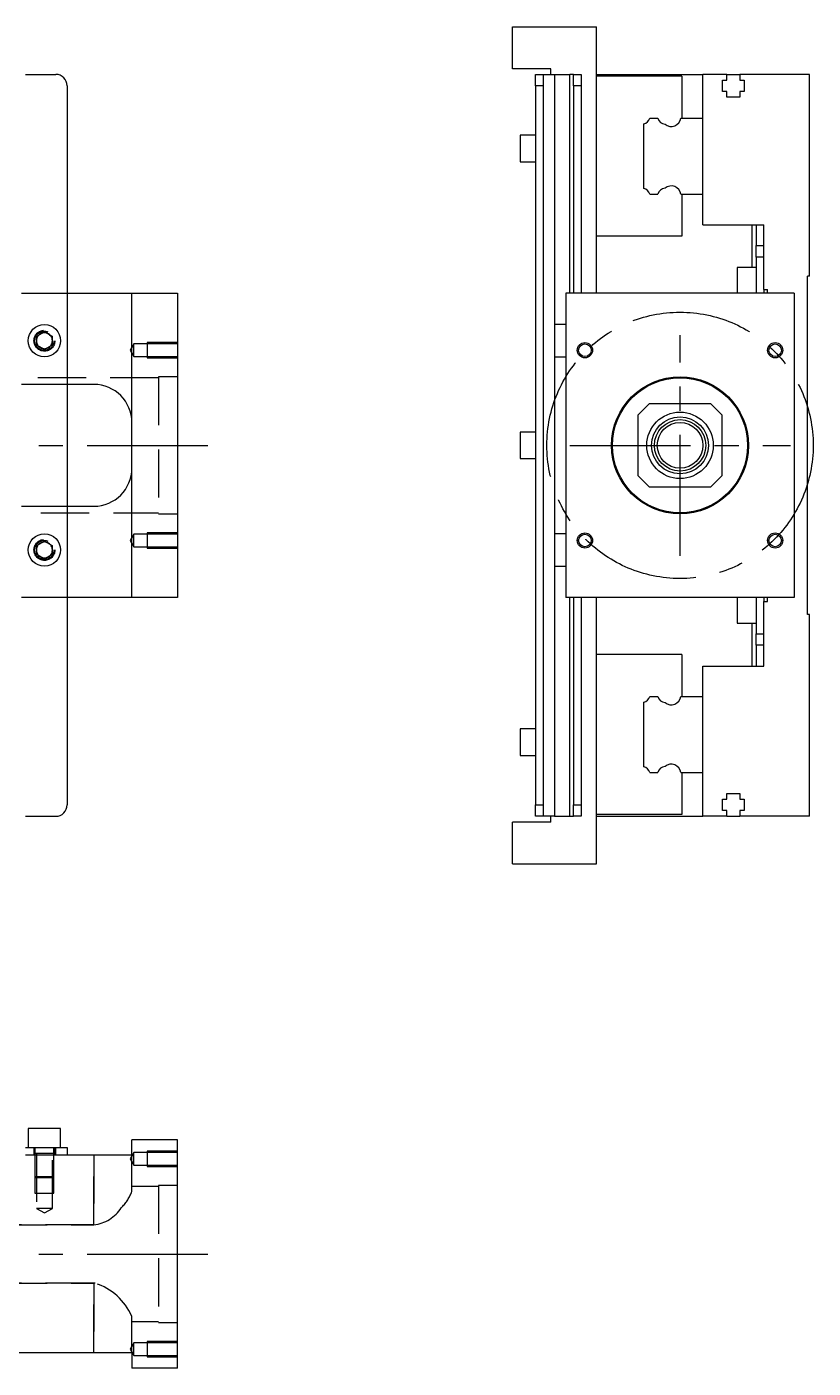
# Model space of a CAD drawing. Extents: x -15 to 582, y -307 to 112.
# Drawn here: x 375.4 to 582.1, y -242.6 to 110 of the extents above; entities that cross this region are included whole.
import ezdxf

# ---------------------------------------------------------------- set-up
doc = ezdxf.new("R2010")
doc.units = 0
doc.linetypes.add('CENTER', pattern=[50.8, 31.75, -6.35, 6.35, -6.35])
doc.linetypes.add('DASHED', pattern=[19.05, 12.7, -6.35])
doc.layers.get('0').update_dxf_attribs({"linetype": 'CONTINUOUS'})
doc.layers.add('CENTER', color=1, linetype='CENTER')

msp = doc.modelspace()

# ---------------------------------------------------------------- linework, layer by layer
at = {"color": 7, "linetype": 'CONTINUOUS'}
for p, q in [((503.1, 110), (525.1, 110)), ((503.1, 99), (503.1, 110)), ((525.1, 40), (525.1, 110)), ((513.1, 99), (503.1, 99)), ((513.1, 97.5), (513.1, 99)), ((375, 97.5), (383, 97.5)), ((509.1, 97.5), (511.1, 97.5)), ((509.1, 94.5), (509.1, 97.5)), ((511.1, 97.5), (514.1, 97.5)), ((511.1, 97.5), (511.1, 94.5)), ((514.1, 97.5), (514.1, 31.75)), ((514.1, 97.5), (518.1, 97.5)), ((518.1, 40), (518.1, 97.5)), ((519.1, 97.5), (518.1, 97.5)), ((519.1, 97.5), (521.1, 97.5)), ((519.1, 94.5), (519.1, 97.5)), ((521.1, 97.5), (521.1, 94.5)), ((525.1, 97.5), (553.1, 97.5)), ((547.6, 97), (525.1, 97)), ((547.6, 97), (547.6, 86)), ((553.1, 86), (553.1, 97.5)), ((559.4, 97.5), (553.1, 97.5)), ((558.25, 96), (559.4, 96)), ((558.25, 93), (558.25, 96)), ((559.4, 97.5), (562.8, 97.5)), ((559.4, 96), (559.4, 97.5)), ((562.8, 97.5), (562.8, 96)), ((581.1, 97.5), (562.8, 97.5)), ((562.8, 96), (563.95, 96)), ((563.95, 96), (563.95, 93)), ((581.1, 44.5), (581.1, 97.5)), ((386, 94.5), (386, -94.5)), ((511.1, 94.5), (509.1, 94.5)), ((509.1, 94.5), (509.1, -94.5)), ((511.1, 94.5), (511.1, -94.5)), ((521.1, 94.5), (519.1, 94.5)), ((519.1, 94.5), (519.1, 40)), ((521.1, 94.5), (521.1, 40)), ((559.4, 93), (558.25, 93)), ((559.4, 91.5), (559.4, 93)), ((562.8, 93), (562.8, 91.5)), ((563.95, 93), (562.8, 93)), ((562.8, 91.5), (559.4, 91.5)), ((539.139608, 86), (541.260392, 86)), ((547.281934, 86), (553.1, 86)), ((553.1, 66), (553.1, 86)), ((553.1, 66), (553.1, 86)), ((505.1, 81.5), (505.1, 78)), ((509.1, 81.5), (505.1, 81.5)), ((537.6, 67.539608), (537.6, 84.460392)), ((505.1, 78), (505.1, 74.5)), ((505.1, 74.5), (509.1, 74.5)), ((539.139608, 66), (541.260392, 66)), ((547.281934, 66), (553.1, 66)), ((547.6, 66), (547.6, 55)), ((553.1, 58), (553.1, 66)), ((553.1, 58), (569.1, 58)), ((566.1, 46.75), (566.1, 58)), ((567.1, 58), (567.1, 52.5)), ((569.1, 41), (569.1, 58)), ((547.6, 55), (525.1, 55)), ((567.1, 52.5), (569.1, 52.5)), ((567.1, 49.5), (567.1, 52.5)), ((569.1, 49.5), (567.1, 49.5)), ((567.1, 49.5), (567.1, 40)), ((562.1, 46.75), (562.1, 42.5)), ((567.1, 46.75), (562.1, 46.75)), ((562.1, 42.5), (562.1, 40)), ((581.1, 44.5), (580.6, 44.5)), ((580.6, -44.5), (580.6, 44.5)), ((386.005, 40), (403.005, 40)), ((403.005, -40), (403.005, 40)), ((403.005, 40), (415.005, 40)), ((415.005, 40), (415.005, -40)), ((517.1, 40), (517.1, -40)), ((577.1, 40), (517.1, 40)), ((569.1, 41), (570.1, 41)), ((569.1, 41), (569.1, 40)), ((570.1, 40), (570.1, 41)), ((577.1, 40), (577.1, -40)), ((514.1, 31.75), (514.1, 27.5)), ((517.1, 31.75), (514.1, 31.75)), ((378.005, 28.6547), (380.005, 29.809402)), ((378.005, 26.3453), (378.005, 28.6547)), ((380.005, 29.809402), (382.005, 28.6547)), ((382.005, 28.6547), (382.005, 26.3453)), ((380.005, 25.190598), (378.005, 26.3453)), ((382.005, 26.3453), (380.005, 25.190598)), ((514.1, 27.5), (514.1, 23.25)), ((514.1, 23.25), (514.1, -23.25)), ((514.1, 23.25), (517.1, 23.25)), ((393.005, 16), (386.005, 16)), ((539.1, 11), (536.1, 8)), ((539.1, 11), (555.1, 11)), ((558.1, 8), (555.1, 11)), ((536.1, -8), (536.1, 8)), ((558.1, 8), (558.1, -8)), ((505.1, 3.5), (505.1, 0)), ((509.1, 3.5), (505.1, 3.5)), ((505.1, 0), (505.1, -3.5)), ((505.1, -3.5), (509.1, -3.5)), ((536.1, -8), (539.1, -11)), ((555.1, -11), (558.1, -8)), ((555.1, -11), (539.1, -11)), ((386.005, -16), (393.005, -16)), ((514.1, -23.25), (514.1, -27.5)), ((517.1, -23.25), (514.1, -23.25)), ((378.005, -26.3453), (380.005, -25.190598)), ((378.005, -28.6547), (378.005, -26.3453)), ((380.005, -25.190598), (382.005, -26.3453)), ((382.005, -26.3453), (382.005, -28.6547)), ((514.1, -27.5), (514.1, -31.75)), ((380.005, -29.809402), (378.005, -28.6547)), ((382.005, -28.6547), (380.005, -29.809402)), ((514.1, -31.75), (514.1, -97.5)), ((514.1, -31.75), (517.1, -31.75)), ((403.005, -40), (386.005, -40)), ((415.005, -40), (403.005, -40)), ((577.1, -40), (517.1, -40)), ((518.1, -97.5), (518.1, -40)), ((519.1, -40), (519.1, -94.5)), ((521.1, -40), (521.1, -94.5)), ((525.1, -110), (525.1, -40)), ((562.1, -40), (562.1, -42.5)), ((567.1, -40), (567.1, -49.5)), ((568.7, -39.999994), (568.7, -40.000852)), ((569.1, -40), (569.1, -41)), ((569.1, -58), (569.1, -41)), ((569.1, -41), (570.1, -41)), ((570.1, -41), (570.1, -40)), ((562.1, -42.5), (562.1, -46.75)), ((581.1, -44.5), (580.6, -44.5)), ((581.1, -97.5), (581.1, -44.5)), ((562.1, -46.75), (567.1, -46.75)), ((566.1, -58), (566.1, -46.75)), ((567.1, -49.5), (569.1, -49.5)), ((567.1, -52.5), (567.1, -49.5)), ((569.1, -52.5), (567.1, -52.5)), ((567.1, -52.5), (567.1, -58)), ((547.6, -55), (525.1, -55)), ((547.6, -55), (547.6, -66)), ((553.1, -66), (553.1, -58)), ((553.1, -58), (569.1, -58)), ((539.139608, -66), (541.260392, -66)), ((547.281934, -66), (553.1, -66)), ((553.1, -86), (553.1, -66)), ((553.1, -86), (553.1, -66)), ((537.6, -84.460392), (537.6, -67.539608)), ((505.1, -74.5), (505.1, -78)), ((509.1, -74.5), (505.1, -74.5)), ((505.1, -78), (505.1, -81.5)), ((505.1, -81.5), (509.1, -81.5)), ((539.139608, -86), (541.260392, -86)), ((547.281934, -86), (553.1, -86)), ((547.6, -86), (547.6, -97)), ((553.1, -97.5), (553.1, -86)), ((559.4, -91.5), (562.8, -91.5)), ((559.4, -93), (559.4, -91.5)), ((562.8, -91.5), (562.8, -93)), ((509.1, -94.5), (511.1, -94.5)), ((509.1, -97.5), (509.1, -94.5)), ((511.1, -94.5), (511.1, -97.5)), ((519.1, -94.5), (521.1, -94.5)), ((519.1, -97.5), (519.1, -94.5)), ((521.1, -94.5), (521.1, -97.5)), ((558.25, -93), (559.4, -93)), ((558.25, -96), (558.25, -93)), ((562.8, -93), (563.95, -93)), ((563.95, -93), (563.95, -96)), ((375, -97.5), (383, -97.5)), ((511.1, -97.5), (509.1, -97.5)), ((514.1, -97.5), (511.1, -97.5)), ((513.1, -99), (513.1, -97.5)), ((514.1, -97.5), (518.1, -97.5)), ((518.1, -97.5), (519.1, -97.5)), ((521.1, -97.5), (519.1, -97.5)), ((547.6, -97), (525.1, -97)), ((525.1, -97.5), (553.1, -97.5)), ((559.4, -97.5), (553.1, -97.5)), ((559.4, -96), (558.25, -96)), ((559.4, -97.5), (559.4, -96)), ((559.4, -97.5), (562.8, -97.5)), ((562.8, -96), (562.8, -97.5)), ((563.95, -96), (562.8, -96)), ((581.1, -97.5), (562.8, -97.5)), ((503.1, -110), (503.1, -99)), ((513.1, -99), (503.1, -99)), ((503.1, -110), (525.1, -110)), ((384.255, -179.55), (375.755, -179.55)), ((375.755, -179.55), (375.755, -184.55)), ((384.255, -184.55), (384.255, -179.55)), ((415.005, -182.55), (403.005, -182.55)), ((403.005, -186.55), (403.005, -182.55)), ((415.005, -242.55), (415.005, -182.55)), ((375.005, -184.55), (383.005, -184.55)), ((383.005, -186.55), (375.005, -186.55)), ((383.005, -186.55), (383.005, -184.55)), ((383.005, -184.55), (386.005, -184.55)), ((386.005, -186.55), (383.005, -186.55)), ((386.005, -184.55), (386.005, -186.55)), ((403.005, -186.55), (386.005, -186.55)), ((403.005, -238.55), (367.005, -238.55)), ((403.005, -238.55), (403.005, -242.55)), ((415.005, -242.55), (403.005, -242.55))]:
    msp.add_line(p, q, dxfattribs=at)
at = {"color": 3, "linetype": 'DASHED'}
for p, q in [((374.005, 40), (386.005, 40)), ((377.505, 27.5), (377.53189, 27.865682)), ((403.505, 26.65), (402.552372, 25)), ((402.552372, 25), (403.505, 23.35)), ((403.505, 23.35), (403.505, 26.65)), ((407.005, 26.65), (403.505, 26.65)), ((407.005, 26.999994), (407.005, 23.000006)), ((415.005, 26.999994), (407.005, 26.999994)), ((415.005, 26.65), (407.005, 26.65)), ((403.505, 23.35), (407.005, 23.35)), ((407.005, 23.35), (415.005, 23.35)), ((407.005, 23.000006), (415.005, 23.000006)), ((410.005, 17.75), (341.005, 17.75)), ((410.005, 18), (410.005, -18)), ((415.005, 18), (410.005, 18)), ((386.005, 16), (374.005, 16)), ((374.005, -16), (386.005, -16)), ((341.005, -17.75), (410.005, -17.75)), ((410.005, -18), (415.005, -18)), ((403.505, -23.35), (402.552372, -25)), ((403.505, -26.65), (403.505, -23.35)), ((407.005, -23.35), (403.505, -23.35)), ((407.005, -23.000006), (407.005, -26.999994)), ((415.005, -23.000006), (407.005, -23.000006)), ((415.005, -23.35), (407.005, -23.35)), ((377.505, -27.5), (377.53189, -27.134318)), ((402.552372, -25), (403.505, -26.65)), ((403.505, -26.65), (407.005, -26.65)), ((407.005, -26.65), (415.005, -26.65)), ((407.005, -26.999994), (415.005, -26.999994)), ((386.005, -40), (374.005, -40)), ((377.255, -184.55), (377.255, -186.55)), ((382.505006, -186.15), (377.504994, -186.15)), ((377.505006, -184.55), (377.505006, -196.55)), ((377.905, -186.15), (377.905, -200.55)), ((382.105, -200.55), (382.105, -186.15)), ((382.504994, -196.55), (382.504994, -184.55)), ((382.755, -186.55), (382.755, -184.55)), ((393.005, -186.55), (393.005, -204.864786)), ((393.005, -204.864786), (393.005, -186.55)), ((403.505, -185.9), (402.552372, -187.55)), ((403.005, -195.844836), (403.005, -186.55)), ((403.505, -189.2), (403.505, -185.9)), ((407.005, -185.9), (403.505, -185.9)), ((407.005, -185.550006), (407.005, -189.549994)), ((415.005, -185.550006), (407.005, -185.550006)), ((415.005, -185.9), (407.005, -185.9)), ((402.552372, -187.55), (403.505, -189.2)), ((403.505, -189.2), (407.005, -189.2)), ((407.005, -189.2), (415.005, -189.2)), ((407.005, -189.549994), (415.005, -189.549994)), ((377.505, -192.15), (382.505, -192.15)), ((377.505, -192.15), (377.905, -192.55)), ((382.105, -192.55), (377.905, -192.55)), ((382.105, -192.55), (382.505, -192.15)), ((377.505006, -196.55), (382.504994, -196.55)), ((402.885924, -196.480348), (402.97686, -196.133354)), ((402.97686, -196.133354), (403.005, -195.844836)), ((410.005, -194.8), (403.005, -194.8)), ((410.005, -194.55), (410.005, -230.55)), ((415.005, -194.55), (410.005, -194.55)), ((382.105, -200.55), (377.905, -200.55)), ((377.905, -200.55), (380.005, -201.762436)), ((380.005, -201.762436), (382.105, -200.55)), ((393.005, -204.864786), (368.005, -204.864786)), ((368.005, -204.864786), (393.005, -204.864786)), ((368.005, -220.235214), (393.005, -220.235214)), ((393.005, -220.235214), (368.005, -220.235214)), ((393.005, -220.235214), (393.005, -238.55)), ((393.005, -238.55), (393.005, -220.235214)), ((393.388512, -220.250578), (393.005, -220.235214)), ((403.005, -229.255164), (402.96876, -228.925044)), ((403.005, -238.55), (403.005, -229.255164)), ((403.005, -230.3), (410.005, -230.3)), ((410.005, -230.55), (415.005, -230.55)), ((403.505, -235.9), (402.552372, -237.55)), ((403.505, -239.2), (403.505, -235.9)), ((407.005, -235.9), (403.505, -235.9)), ((407.005, -235.550006), (407.005, -239.549994)), ((415.005, -235.550006), (407.005, -235.550006)), ((415.005, -235.9), (407.005, -235.9)), ((402.552372, -237.55), (403.505, -239.2)), ((403.505, -239.2), (407.005, -239.2)), ((407.005, -239.2), (415.005, -239.2)), ((407.005, -239.549994), (415.005, -239.549994))]:
    msp.add_line(p, q, dxfattribs=at)
at = {"color": 7, "linetype": 'CONTINUOUS'}
for centre, radius in [((380.005, 27.5), 4.25), ((522.1, 25), 1.65), ((572.1, 25), 1.65), ((547.1, 0), 18), ((547.1, 0), 17.75), ((547.1, 0), 8.75), ((547.1, 0), 7.5), ((547.1, 0), 6.75), ((547.1, 0), 6), ((380.005, -27.5), 4.25), ((522.1, -25), 1.65), ((572.1, -25), 1.65)]:
    msp.add_circle(centre, radius, dxfattribs=at)
at = {"color": 3, "linetype": 'DASHED'}
for centre, radius in [((380.005, 27.5), 2.75), ((380.005, 27.5), 2.5), ((380.005, -27.5), 2.75), ((380.005, -27.5), 2.5)]:
    msp.add_circle(centre, radius, dxfattribs=at)
at = {"color": 3, "linetype": 'CONTINUOUS'}
for centre in [(522.1, 25), (572.1, 25), (522.1, -25), (572.1, -25)]:
    msp.add_circle(centre, 2, dxfattribs=at)
at = {"color": 7, "linetype": 'CONTINUOUS'}
for centre, radius, start, end in [((383, 94.5), 3, 0, 90), ((537.1, 86.5), 2.1, 283.774147, 346.225853), ((543.3, 86.5), 2.1, 193.774147, 266.465409), ((544.8, 86.3), 2.5, 229.323534, 353.107897), ((537.1, 65.5), 2.1, 13.774147, 76.225853), ((543.3, 65.5), 2.1, 93.534591, 166.225853), ((544.8, 65.7), 2.5, 6.892103, 130.676466), ((380.005, 27.5), 2.1, 137.75279, 162.24721), ((380.005, 27.5), 2.1, 102.24721, 137.75279), ((380.005, 27.5), 2.1, 77.75279, 102.24721), ((380.005, 27.5), 2.1, 42.24721, 77.75279), ((380.005, 27.5), 2.1, 17.75279, 42.24721), ((380.005, 27.5), 2.1, 162.24721, 180), ((380.005, 27.5), 2.1, 180, 197.75279), ((380.005, 27.5), 2.1, 197.75279, 222.24721), ((380.005, 27.5), 2.1, 222.24721, 257.75279), ((380.005, 27.5), 2.1, 257.75279, 282.24721), ((380.005, 27.5), 2.1, 282.24721, 317.75279), ((380.005, 27.5), 2.1, 317.75279, 342.24721), ((380.005, 27.5), 2.1, 342.24721, 17.75279), ((393.005, 6), 10, 0, 90), ((393.005, -6), 10, 270, 0), ((380.005, -27.5), 2.1, 162.24721, 180), ((380.005, -27.5), 2.1, 180, 197.75279), ((380.005, -27.5), 2.1, 137.75279, 162.24721), ((380.005, -27.5), 2.1, 197.75279, 222.24721), ((380.005, -27.5), 2.1, 102.24721, 137.75279), ((380.005, -27.5), 2.1, 77.75279, 102.24721), ((380.005, -27.5), 2.1, 42.24721, 77.75279), ((380.005, -27.5), 2.1, 17.75279, 42.24721), ((380.005, -27.5), 2.1, 317.75279, 342.24721), ((380.005, -27.5), 2.1, 342.24721, 17.75279), ((380.005, -27.5), 2.1, 222.24721, 257.75279), ((380.005, -27.5), 2.1, 257.75279, 282.24721), ((380.005, -27.5), 2.1, 282.24721, 317.75279), ((537.1, -65.5), 2.1, 283.774147, 346.225853), ((543.3, -65.5), 2.1, 193.774147, 266.465409), ((544.8, -65.7), 2.5, 229.323534, 353.107897), ((537.1, -86.5), 2.1, 13.774147, 76.225853), ((543.3, -86.5), 2.1, 93.534591, 166.225853), ((544.8, -86.3), 2.5, 6.892103, 130.676466), ((383, -94.5), 3, 270, 0)]:
    msp.add_arc(centre, radius, start, end, dxfattribs=at)
at = {"color": 3, "linetype": 'DASHED'}
for centre, radius, start, end in [((391.187846, -191.350744), 12.773326, 315.03444465, 336.32256147), ((391.895481, -195.026875), 9.900279, 276.43462492, 327.2861536), ((388.598646, -235.168138), 15.667687, 23.48252767, 72.19873987)]:
    msp.add_arc(centre, radius, start, end, dxfattribs=at)
at = {"layer": 'CENTER', "color": 1, "linetype": 'CENTER'}
for p, q in [((547.1, -29), (547.1, 29)), ((-15.168461, 0), (424.454308, 0)), ((518.1, 0), (576.1, 0)), ((-15.168461, -212.55), (424.454308, -212.55))]:
    msp.add_line(p, q, dxfattribs=at)
msp.add_circle((547.1, 0), 35.000001, dxfattribs=at)

doc.saveas('drawing.dxf')
